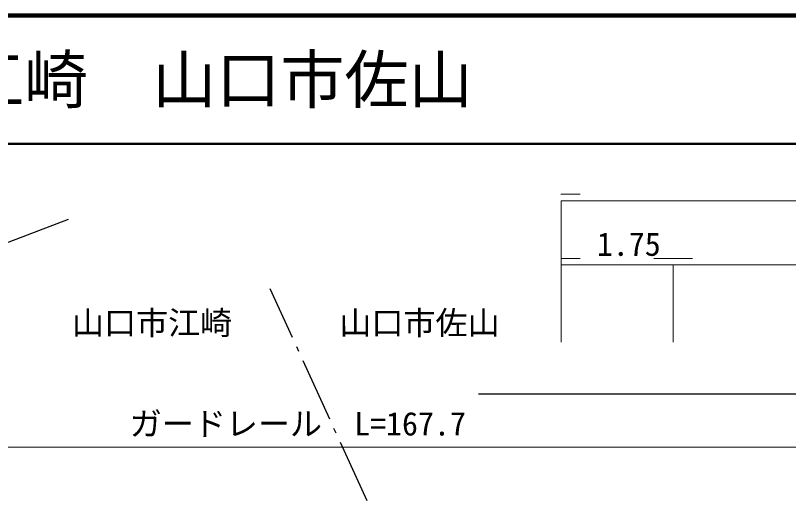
# Model space of a CAD drawing. Units: millimetres, scale not verified. Extents: x 40000 to 680000, y 20000 to 380000.
# Drawn here: x 424359 to 484674, y 342171 to 380000 of the extents above; entities that cross this region are included whole.
import ezdxf
from ezdxf.enums import TextEntityAlignment as Align

# ---------------------------------------------------------------- set-up
doc = ezdxf.new("R2010")
doc.units = ezdxf.units.MM
doc.header["$LTSCALE"] = 1000
for name, color, linetype, lineweight in [('M-BGD', 7, 'Continuous', 25), ('M-STR-HTXT', 7, 'Continuous', 13), ('M-TTL', 2, 'Continuous', 140), ('M-TTL-LINE', 7, 'Continuous', 50)]:
    doc.layers.add(name, color=color, linetype=linetype, lineweight=lineweight)
doc.layers.add('M-BMK-HTXT', color=7, linetype='Continuous')
doc.layers.add('M-TTL-TXT', color=7, linetype='Continuous')
doc.styles.add('ＭＳ ゴシック', font='')
doc.styles.get('ＭＳ ゴシック').set_extended_font_data('MS Gothic')

msp = doc.modelspace()

# ---------------------------------------------------------------- linework, layer by layer
at = {"layer": 'M-BGD'}
for p, q in [((428463, 364100), (405053, 355156)), ((444209, 358700), (445943, 354905)), ((446275, 354177), (446441, 353813)), ((446774, 353086), (448852, 348538)), ((460487, 350483), (511929, 350499)), ((449184, 347810), (449350, 347446)), ((449683, 346718), (451760, 342171))]:
    msp.add_line(p, q, dxfattribs=at)
at = {"layer": 'M-STR-HTXT'}
for p, q in [((466919, 366056), (468422, 366056)), ((466929, 365555), (569429, 365555)), ((466929, 354530), (466929, 365555)), ((466920, 361044), (468424, 361045)), ((475679, 361044), (474175, 361044)), ((475669, 361044), (477172, 361045)), ((466929, 360543), (551679, 360543)), ((475679, 354530), (475679, 360543)), ((334741, 346327), (502624, 346327))]:
    msp.add_line(p, q, dxfattribs=at)
at = {"layer": 'M-TTL'}
msp.add_line((680000, 380000), (40000, 380000), dxfattribs=at)
at = {"layer": 'M-TTL-LINE'}
msp.add_line((40000, 370000), (680000, 370000), dxfattribs=at)

# ---------------------------------------------------------------- texts
at = {"layer": 'M-BMK-HTXT', "style": 'ＭＳ ゴシック'}
for s, p in [('山口市江崎', (428768, 354558)), ('山口市佐山', (449630, 354558))]:
    msp.add_text(s, height=1833, rotation=0.018, dxfattribs=at).set_placement(p, align=Align.BOTTOM_LEFT)
at = {"layer": 'M-STR-HTXT', "style": 'ＭＳ ゴシック'}
msp.add_text('1.75', height=1833, dxfattribs=at).set_placement((472209, 360703), align=Align.BOTTOM_CENTER)
msp.add_text('ガードレール\u3000L=167.7', height=1833, dxfattribs=at).set_placement((433274, 346693), align=Align.BOTTOM_LEFT)
at = {"layer": 'M-TTL-TXT', "style": 'ＭＳ ゴシック'}
msp.add_text('山口市江崎\u3000山口市佐山', height=3666, dxfattribs=at).set_placement((405024, 375000), align=Align.MIDDLE_LEFT)

doc.saveas('drawing.dxf')
